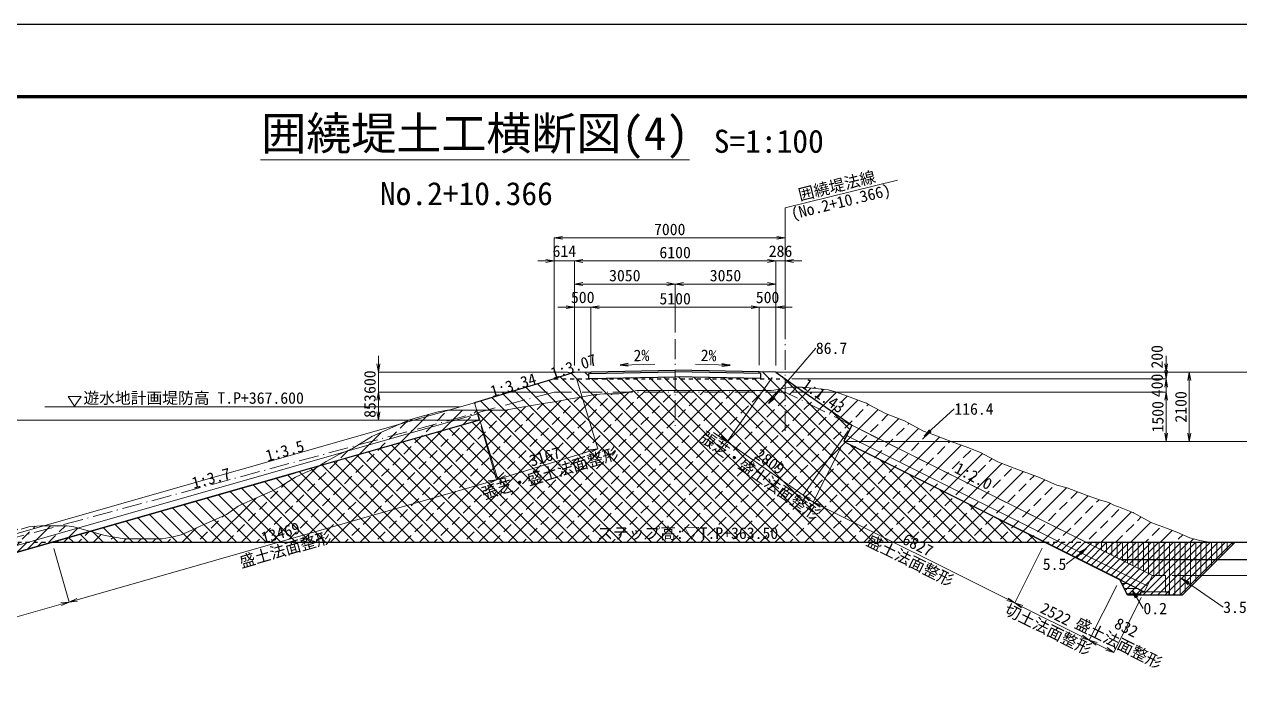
# Model space of a CAD drawing. Header units: millimetres. Extents: x -23295 to 84900, y -241468 to 58400.
# Drawn here: x 29455 to 66280, y -202057 to -182068 of the extents above; entities that cross this region are included whole.
import ezdxf
from ezdxf.enums import TextEntityAlignment as Align

# ---------------------------------------------------------------- set-up
doc = ezdxf.new("R2010")
doc.units = ezdxf.units.MM
doc.header["$LTSCALE"] = 100
doc.header["$PDSIZE"] = 300
doc.linetypes.add('SXF_一点短鎖線', pattern=[9.25, 6, -1.5, 0.25, -1.5])
doc.linetypes.add('SXF_跳び破線', pattern=[12, 6, -6])
doc.layers.get('Defpoints').update_dxf_attribs({"color": 191})
for name, color, linetype, lineweight in [('D-BGD', 7, 'Continuous', 13), ('D-BMK', 2, 'SXF_一点短鎖線', 13), ('D-BYP-STR6', 2, 'SXF_一点短鎖線', 13), ('D-STR-DIM', 7, 'Continuous', 13), ('D-STR-HTXT', 7, 'Continuous', 13), ('D-STR-STR1', 2, 'Continuous', 13), ('D-STR-STR8', 3, 'Continuous', 25), ('D-STR-STR9', 1, 'Continuous', 25), ('D-STR-STRA', 6, 'Continuous', 25), ('D-STR-STRC', 7, 'Continuous', 13), ('D-STR-TXT', 7, 'Continuous', 13), ('D-TTL', 2, 'Continuous', 140), ('D-TTL-LINE', 7, 'Continuous', 13), ('D-TTL-TXT', 7, 'Continuous', 13), ('切土法面整形', 4, 'Continuous', 13), ('埋A', 6, 'Continuous', 13), ('埋C', 6, 'Continuous', 13), ('床堀', 3, 'Continuous', 13), ('張芝', 3, 'Continuous', 13), ('掘削', 4, 'Continuous', 13), ('盛土(4.0≦W)', 5, 'Continuous', 13), ('盛土法面整形', 1, 'Continuous', 13)]:
    doc.layers.add(name, color=color, linetype=linetype, lineweight=lineweight)
doc.styles.add('MS ゴシック', font='MS Gothic.ttf')
doc.styles.add('ＭＳ ゴシック', font='MS Gothic.ttf')
doc.dimstyles.new('DIM-100-F', dxfattribs={"dimscale": 100, "dimtxt": 3.5, "dimasz": 2.5, "dimexe": 0, "dimexo": 2, "dimgap": 0.8, "dimtad": 1, "dimdec": 0, "dimzin": 0, "dimdsep": 46, "dimtxsty": 'MS ゴシック', "dimblk": 'OPEN', "dimcen": 0.1, "dimclrd": 256, "dimclre": 256, "dimclrt": 256, "dimaunit": 1, "dimadec": 4, "dimazin": 0, "dimtfac": 1, "dimtdec": 0, "dimtmove": 2, "dimatfit": 3, "dimldrblk": 'OPEN', "dimfxl": 1, "dimtolj": 1, "dimtzin": 0, "dimlwd": -1, "dimlwe": -1, "dimarcsym": 0})

# ---------------------------------------------------------------- blocks, each defined once
blk = doc.blocks.new('_Open')
at = {"color": 0, "linetype": 'ByBlock', "lineweight": -2}
for p, q in [((-1, 0.17), (0, 0)), ((-1, -0.17), (0, 0)), ((0, 0), (-1, 0))]:
    blk.add_line(p, q, dxfattribs=at)
blk = doc.blocks.new('*D191')
at = {"layer": 'D-STR-DIM', "ltscale": 0.01, "transparency": 16777216}
for p, q in [((64054, -192365), (64054, -192115)), ((52436, -192615), (64054, -192615)), ((52711, -192815), (64054, -192815)), ((64054, -192615), (64054, -192815)), ((64054, -193065), (64054, -193315))]:
    blk.add_line(p, q, dxfattribs=at)
at = {"layer": 'Defpoints', "color": 0, "ltscale": 0.01, "transparency": 16777216}
for p in [(52236, -192615), (52511, -192815), (64054, -192815)]:
    blk.add_point(p, dxfattribs=at)
at = {"layer": 'D-STR-DIM', "ltscale": 0.01, "transparency": 16777216, "xscale": 250, "yscale": 250, "zscale": 250}
for p, rotation in [((64054, -192615), 270), ((64054, -192815), 90)]:
    blk.add_blockref('_Open', p, dxfattribs=dict(at, rotation=rotation))
at = {"layer": 'D-STR-DIM', "ltscale": 0.01, "transparency": 16777216, "insert": (63777, -192147), "char_height": 350, "attachment_point": 5, "rotation": 90, "style": 'MS ゴシック'}
blk.add_mtext('\\A1;200', dxfattribs=at)
blk = doc.blocks.new('*D192')
at = {"layer": 'D-STR-DIM', "ltscale": 0.01, "transparency": 16777216}
for p, q in [((64054, -192565), (64054, -192315)), ((52711, -192815), (64054, -192815)), ((64054, -192815), (64054, -193215)), ((52711, -193215), (64054, -193215)), ((64054, -193465), (64054, -193715))]:
    blk.add_line(p, q, dxfattribs=at)
at = {"layer": 'Defpoints', "color": 0, "ltscale": 0.01, "transparency": 16777216}
for p in [(52511, -192815), (52511, -193215), (64054, -193215)]:
    blk.add_point(p, dxfattribs=at)
at = {"layer": 'D-STR-DIM', "ltscale": 0.01, "transparency": 16777216, "xscale": 250, "yscale": 250, "zscale": 250}
for p, rotation in [((64054, -192815), 270), ((64054, -193215), 90)]:
    blk.add_blockref('_Open', p, dxfattribs=dict(at, rotation=rotation))
at = {"layer": 'D-STR-DIM', "ltscale": 0.01, "transparency": 16777216, "insert": (63778, -193015), "char_height": 350, "attachment_point": 5, "rotation": 90, "style": 'MS ゴシック'}
blk.add_mtext('\\A1;400', dxfattribs=at)
blk = doc.blocks.new('*D193')
at = {"layer": 'D-STR-DIM', "ltscale": 0.01, "transparency": 16777216}
for p, q in [((52436, -192615), (64754, -192615)), ((64754, -194465), (64754, -192865)), ((56570, -194715), (64754, -194715))]:
    blk.add_line(p, q, dxfattribs=at)
at = {"layer": 'Defpoints', "color": 0, "ltscale": 0.01, "transparency": 16777216}
for p in [(52236, -192615), (64754, -192615), (56370, -194715)]:
    blk.add_point(p, dxfattribs=at)
at = {"layer": 'D-STR-DIM', "ltscale": 0.01, "transparency": 16777216, "xscale": 250, "yscale": 250, "zscale": 250}
for p, rotation in [((64754, -192615), 90), ((64754, -194715), 270)]:
    blk.add_blockref('_Open', p, dxfattribs=dict(at, rotation=rotation))
at = {"layer": 'D-STR-DIM', "ltscale": 0.01, "transparency": 16777216, "insert": (64499, -193665), "char_height": 350, "attachment_point": 5, "rotation": 90, "style": 'MS ゴシック'}
blk.add_mtext('\\A1;2100', dxfattribs=at)
blk = doc.blocks.new('*D194')
at = {"layer": 'D-STR-DIM', "ltscale": 0.01, "transparency": 16777216}
for p, q in [((56570, -193215), (64054, -193215)), ((64054, -193465), (64054, -194465)), ((55711, -194715), (64054, -194715))]:
    blk.add_line(p, q, dxfattribs=at)
at = {"layer": 'Defpoints', "color": 0, "ltscale": 0.01, "transparency": 16777216}
for p in [(56370, -193215), (55511, -194715), (64054, -194715)]:
    blk.add_point(p, dxfattribs=at)
at = {"layer": 'D-STR-DIM', "ltscale": 0.01, "transparency": 16777216, "xscale": 250, "yscale": 250, "zscale": 250}
for p, rotation in [((64054, -193215), 90), ((64054, -194715), 270)]:
    blk.add_blockref('_Open', p, dxfattribs=dict(at, rotation=rotation))
at = {"layer": 'D-STR-DIM', "ltscale": 0.01, "transparency": 16777216, "insert": (63799, -193965), "char_height": 350, "attachment_point": 5, "rotation": 90, "style": 'MS ゴシック'}
blk.add_mtext('\\A1;1500', dxfattribs=at)
blk = doc.blocks.new('*D195')
at = {"layer": 'D-STR-DIM', "transparency": 16777216}
for p, q in [((45311, -193215), (40183, -193215)), ((40183, -193818), (40183, -193465)), ((41045, -194068), (40183, -194068))]:
    blk.add_line(p, q, dxfattribs=at)
at = {"layer": 'Defpoints', "color": 0, "transparency": 16777216}
for p in [(40183, -193215), (45511, -193215), (41245, -194068)]:
    blk.add_point(p, dxfattribs=at)
at = {"layer": 'D-STR-DIM', "transparency": 16777216, "xscale": 250, "yscale": 250, "zscale": 250}
for p, rotation in [((40183, -193215), 90), ((40183, -194068), 270)]:
    blk.add_blockref('_Open', p, dxfattribs=dict(at, rotation=rotation))
at = {"layer": 'D-STR-DIM', "transparency": 16777216, "insert": (39928, -193641), "char_height": 350, "attachment_point": 5, "rotation": 90, "style": 'MS ゴシック'}
blk.add_mtext('\\A1;853', dxfattribs=at)
blk = doc.blocks.new('*D196')
at = {"layer": 'D-STR-DIM', "transparency": 16777216}
for p, q in [((66342, -197768), (72265, -197768)), ((72265, -198018), (72265, -198526)), ((64234, -198776), (72265, -198776))]:
    blk.add_line(p, q, dxfattribs=at)
at = {"layer": 'Defpoints', "color": 0, "transparency": 16777216}
for p in [(66142, -197768), (64034, -198776), (72265, -198776)]:
    blk.add_point(p, dxfattribs=at)
at = {"layer": 'D-STR-DIM', "transparency": 16777216, "xscale": 250, "yscale": 250, "zscale": 250}
for p, rotation in [((72265, -197768), 90), ((72265, -198776), 270)]:
    blk.add_blockref('_Open', p, dxfattribs=dict(at, rotation=rotation))
at = {"layer": 'D-STR-DIM', "transparency": 16777216, "insert": (72010, -198272), "char_height": 350, "attachment_point": 5, "rotation": 90, "style": 'MS ゴシック'}
blk.add_mtext('\\A1;1008', dxfattribs=at)
blk = doc.blocks.new('*D198')
at = {"layer": 'D-STR-DIM', "transparency": 16777216}
for p, q in [((40183, -192365), (40183, -192115)), ((45924, -192615), (40183, -192615)), ((40183, -193215), (40183, -192615)), ((45311, -193215), (40183, -193215)), ((40183, -193465), (40183, -193715))]:
    blk.add_line(p, q, dxfattribs=at)
at = {"layer": 'Defpoints', "color": 0, "transparency": 16777216}
for p in [(40183, -192615), (46124, -192615), (45511, -193215)]:
    blk.add_point(p, dxfattribs=at)
at = {"layer": 'D-STR-DIM', "transparency": 16777216, "xscale": 250, "yscale": 250, "zscale": 250}
for p, rotation in [((40183, -192615), 270), ((40183, -193215), 90)]:
    blk.add_blockref('_Open', p, dxfattribs=dict(at, rotation=rotation))
at = {"layer": 'D-STR-DIM', "transparency": 16777216, "insert": (39928, -192915), "char_height": 350, "attachment_point": 5, "rotation": 90, "style": 'MS ゴシック'}
blk.add_mtext('\\A1;600', dxfattribs=at)
blk = doc.blocks.new('*D253')
at = {"layer": 'D-STR-DIM', "ltscale": 0.2, "transparency": 16777216}
for p, q in [((45511, -192615), (45511, -188542)), ((45761, -188542), (52261, -188542)), ((52511, -191413), (52511, -188542))]:
    blk.add_line(p, q, dxfattribs=at)
at = {"layer": 'Defpoints', "color": 0, "ltscale": 0.2, "transparency": 16777216}
for p in [(52511, -188542), (52511, -191613), (45511, -192815)]:
    blk.add_point(p, dxfattribs=at)
at = {"layer": 'D-STR-DIM', "ltscale": 0.2, "transparency": 16777216, "xscale": 250, "yscale": 250, "zscale": 250, "rotation": 180}
blk.add_blockref('_Open', (45511, -188542), dxfattribs=at)
at = {"layer": 'D-STR-DIM', "ltscale": 0.2, "transparency": 16777216, "xscale": 250, "yscale": 250, "zscale": 250}
blk.add_blockref('_Open', (52511, -188542), dxfattribs=at)
at = {"layer": 'D-STR-DIM', "ltscale": 0.2, "transparency": 16777216, "insert": (49011, -188287), "char_height": 350, "attachment_point": 5, "style": 'MS ゴシック'}
blk.add_mtext('\\A1;7000', dxfattribs=at)
blk = doc.blocks.new('*D199')
at = {"layer": 'D-STR-DIM', "ltscale": 0.2, "transparency": 16777216}
for p, q in [((45875, -190642), (45625, -190642)), ((46125, -192415), (46125, -190642)), ((46125, -190642), (46625, -190642)), ((46625, -192405), (46625, -190642)), ((46875, -190642), (47125, -190642))]:
    blk.add_line(p, q, dxfattribs=at)
at = {"layer": 'Defpoints', "color": 0, "ltscale": 0.2, "transparency": 16777216}
for p in [(46625, -190642), (46125, -192615), (46625, -192605)]:
    blk.add_point(p, dxfattribs=at)
at = {"layer": 'D-STR-DIM', "ltscale": 0.2, "transparency": 16777216, "xscale": 250, "yscale": 250, "zscale": 250}
blk.add_blockref('_Open', (46125, -190642), dxfattribs=at)
at = {"layer": 'D-STR-DIM', "ltscale": 0.2, "transparency": 16777216, "xscale": 250, "yscale": 250, "zscale": 250, "rotation": 180}
blk.add_blockref('_Open', (46625, -190642), dxfattribs=at)
at = {"layer": 'D-STR-DIM', "ltscale": 0.2, "transparency": 16777216, "insert": (46375, -190347), "char_height": 350, "attachment_point": 5, "style": 'MS ゴシック'}
blk.add_mtext('\\A1;500', dxfattribs=at)
blk = doc.blocks.new('*D200')
at = {"layer": 'D-STR-DIM', "ltscale": 0.2, "transparency": 16777216}
for p, q in [((46625, -192405), (46625, -190642)), ((46875, -190642), (51475, -190642)), ((51725, -192405), (51725, -190642))]:
    blk.add_line(p, q, dxfattribs=at)
at = {"layer": 'Defpoints', "color": 0, "ltscale": 0.2, "transparency": 16777216}
for p in [(51725, -190642), (46625, -192605), (51725, -192605)]:
    blk.add_point(p, dxfattribs=at)
at = {"layer": 'D-STR-DIM', "ltscale": 0.2, "transparency": 16777216, "xscale": 250, "yscale": 250, "zscale": 250, "rotation": 180}
blk.add_blockref('_Open', (46625, -190642), dxfattribs=at)
at = {"layer": 'D-STR-DIM', "ltscale": 0.2, "transparency": 16777216, "xscale": 250, "yscale": 250, "zscale": 250}
blk.add_blockref('_Open', (51725, -190642), dxfattribs=at)
at = {"layer": 'D-STR-DIM', "ltscale": 0.2, "transparency": 16777216, "insert": (49175, -190387), "char_height": 350, "attachment_point": 5, "style": 'MS ゴシック'}
blk.add_mtext('\\A1;5100', dxfattribs=at)
blk = doc.blocks.new('*D201')
at = {"layer": 'D-STR-DIM', "ltscale": 0.2, "transparency": 16777216}
for p, q in [((51475, -190642), (51225, -190642)), ((51725, -192405), (51725, -190642)), ((51725, -190642), (52225, -190642)), ((52225, -192415), (52225, -190642)), ((52475, -190642), (52725, -190642))]:
    blk.add_line(p, q, dxfattribs=at)
at = {"layer": 'Defpoints', "color": 0, "ltscale": 0.2, "transparency": 16777216}
for p in [(52225, -190642), (51725, -192605), (52225, -192615)]:
    blk.add_point(p, dxfattribs=at)
at = {"layer": 'D-STR-DIM', "ltscale": 0.2, "transparency": 16777216, "xscale": 250, "yscale": 250, "zscale": 250}
blk.add_blockref('_Open', (51725, -190642), dxfattribs=at)
at = {"layer": 'D-STR-DIM', "ltscale": 0.2, "transparency": 16777216, "xscale": 250, "yscale": 250, "zscale": 250, "rotation": 180}
blk.add_blockref('_Open', (52225, -190642), dxfattribs=at)
at = {"layer": 'D-STR-DIM', "ltscale": 0.2, "transparency": 16777216, "insert": (51975, -190347), "char_height": 350, "attachment_point": 5, "style": 'MS ゴシック'}
blk.add_mtext('\\A1;500', dxfattribs=at)
blk = doc.blocks.new('*D202')
at = {"layer": 'D-STR-DIM', "ltscale": 0.2, "transparency": 16777216}
for p, q in [((46125, -192415), (46125, -189942)), ((46375, -189942), (48925, -189942)), ((49175, -191415), (49175, -189942))]:
    blk.add_line(p, q, dxfattribs=at)
at = {"layer": 'Defpoints', "color": 0, "ltscale": 0.2, "transparency": 16777216}
for p in [(49175, -189942), (49175, -191615), (46125, -192615)]:
    blk.add_point(p, dxfattribs=at)
at = {"layer": 'D-STR-DIM', "ltscale": 0.2, "transparency": 16777216, "xscale": 250, "yscale": 250, "zscale": 250, "rotation": 180}
blk.add_blockref('_Open', (46125, -189942), dxfattribs=at)
at = {"layer": 'D-STR-DIM', "ltscale": 0.2, "transparency": 16777216, "xscale": 250, "yscale": 250, "zscale": 250}
blk.add_blockref('_Open', (49175, -189942), dxfattribs=at)
at = {"layer": 'D-STR-DIM', "ltscale": 0.2, "transparency": 16777216, "insert": (47650, -189687), "char_height": 350, "attachment_point": 5, "style": 'MS ゴシック'}
blk.add_mtext('\\A1;3050', dxfattribs=at)
blk = doc.blocks.new('*D203')
at = {"layer": 'D-STR-DIM', "ltscale": 0.2, "transparency": 16777216}
for p, q in [((49175, -191415), (49175, -189942)), ((49425, -189942), (51975, -189942)), ((52225, -192415), (52225, -189942))]:
    blk.add_line(p, q, dxfattribs=at)
at = {"layer": 'Defpoints', "color": 0, "ltscale": 0.2, "transparency": 16777216}
for p in [(52225, -189942), (49175, -191615), (52225, -192615)]:
    blk.add_point(p, dxfattribs=at)
at = {"layer": 'D-STR-DIM', "ltscale": 0.2, "transparency": 16777216, "xscale": 250, "yscale": 250, "zscale": 250, "rotation": 180}
blk.add_blockref('_Open', (49175, -189942), dxfattribs=at)
at = {"layer": 'D-STR-DIM', "ltscale": 0.2, "transparency": 16777216, "xscale": 250, "yscale": 250, "zscale": 250}
blk.add_blockref('_Open', (52225, -189942), dxfattribs=at)
at = {"layer": 'D-STR-DIM', "ltscale": 0.2, "transparency": 16777216, "insert": (50700, -189687), "char_height": 350, "attachment_point": 5, "style": 'MS ゴシック'}
blk.add_mtext('\\A1;3050', dxfattribs=at)
blk = doc.blocks.new('*D204')
at = {"layer": 'D-STR-DIM', "ltscale": 1500, "transparency": 16777216}
for p, q in [((45261, -189242), (45011, -189242)), ((45511, -192615), (45511, -189242)), ((45511, -189242), (46125, -189242)), ((46125, -192415), (46125, -189242)), ((46375, -189242), (46625, -189242))]:
    blk.add_line(p, q, dxfattribs=at)
at = {"layer": 'Defpoints', "color": 0, "ltscale": 1500, "transparency": 16777216}
for p in [(46125, -189242), (45511, -192815), (46125, -192615)]:
    blk.add_point(p, dxfattribs=at)
at = {"layer": 'D-STR-DIM', "ltscale": 1500, "transparency": 16777216, "xscale": 250, "yscale": 250, "zscale": 250}
blk.add_blockref('_Open', (45511, -189242), dxfattribs=at)
at = {"layer": 'D-STR-DIM', "ltscale": 1500, "transparency": 16777216, "xscale": 250, "yscale": 250, "zscale": 250, "rotation": 180}
blk.add_blockref('_Open', (46125, -189242), dxfattribs=at)
at = {"layer": 'D-STR-DIM', "ltscale": 1500, "transparency": 16777216, "insert": (45818, -188947), "char_height": 350, "attachment_point": 5, "style": 'MS ゴシック'}
blk.add_mtext('\\A1;614', dxfattribs=at)
blk = doc.blocks.new('*D205')
at = {"layer": 'D-STR-DIM', "ltscale": 1500, "transparency": 16777216}
for p, q in [((51975, -189242), (51725, -189242)), ((52225, -192415), (52225, -189242)), ((52225, -189242), (52511, -189242)), ((52511, -191413), (52511, -189242)), ((52761, -189242), (53011, -189242))]:
    blk.add_line(p, q, dxfattribs=at)
at = {"layer": 'Defpoints', "color": 0, "ltscale": 1500, "transparency": 16777216}
for p in [(52511, -189242), (52511, -191613), (52225, -192615)]:
    blk.add_point(p, dxfattribs=at)
at = {"layer": 'D-STR-DIM', "ltscale": 1500, "transparency": 16777216, "xscale": 250, "yscale": 250, "zscale": 250}
blk.add_blockref('_Open', (52225, -189242), dxfattribs=at)
at = {"layer": 'D-STR-DIM', "ltscale": 1500, "transparency": 16777216, "xscale": 250, "yscale": 250, "zscale": 250, "rotation": 180}
blk.add_blockref('_Open', (52511, -189242), dxfattribs=at)
at = {"layer": 'D-STR-DIM', "ltscale": 1500, "transparency": 16777216, "insert": (52368, -188947), "char_height": 350, "attachment_point": 5, "style": 'MS ゴシック'}
blk.add_mtext('\\A1;286', dxfattribs=at)
blk = doc.blocks.new('*D206')
at = {"layer": 'D-STR-DIM', "ltscale": 1500, "transparency": 16777216}
for p, q in [((46125, -192415), (46125, -189242)), ((46375, -189242), (51975, -189242)), ((52225, -192415), (52225, -189242))]:
    blk.add_line(p, q, dxfattribs=at)
at = {"layer": 'Defpoints', "color": 0, "ltscale": 1500, "transparency": 16777216}
for p in [(52225, -189242), (46125, -192615), (52225, -192615)]:
    blk.add_point(p, dxfattribs=at)
at = {"layer": 'D-STR-DIM', "ltscale": 1500, "transparency": 16777216, "xscale": 250, "yscale": 250, "zscale": 250, "rotation": 180}
blk.add_blockref('_Open', (46125, -189242), dxfattribs=at)
at = {"layer": 'D-STR-DIM', "ltscale": 1500, "transparency": 16777216, "xscale": 250, "yscale": 250, "zscale": 250}
blk.add_blockref('_Open', (52225, -189242), dxfattribs=at)
at = {"layer": 'D-STR-DIM', "ltscale": 1500, "transparency": 16777216, "insert": (49175, -188987), "char_height": 350, "attachment_point": 5, "style": 'MS ゴシック'}
blk.add_mtext('\\A1;6100', dxfattribs=at)
blk = doc.blocks.new('*D208')
at = {"layer": 'Defpoints', "color": 0, "transparency": 16777216}
for p in [(30296, -197768), (30814, -199581), (20086, -200685)]:
    blk.add_point(p, dxfattribs=at)
at = {"layer": '切土法面整形', "transparency": 16777216}
for p, q in [((30351, -197960), (30814, -199581)), ((20844, -202429), (30574, -199649)), ((20141, -200877), (20604, -202498))]:
    blk.add_line(p, q, dxfattribs=at)
at = {"layer": '切土法面整形', "transparency": 16777216, "xscale": 250, "yscale": 250, "zscale": 250}
for p, rotation in [((30814, -199581), 15.94539589968122), ((20604, -202498), 195.9453958996812)]:
    blk.add_blockref('_Open', p, dxfattribs=dict(at, rotation=rotation))
at = {"layer": '切土法面整形', "transparency": 16777216, "char_height": 350, "attachment_point": 5, "rotation": 15.9454, "style": 'MS ゴシック'}
for s, insert in [('\\A1;10619', (25639, -200794)), ('\\A1;切土法面整形', (25788, -201314))]:
    blk.add_mtext(s, dxfattribs=dict(at, insert=insert))
blk = doc.blocks.new('*D209')
at = {"layer": 'Defpoints', "color": 0, "transparency": 16777216}
for p in [(43247, -194068), (43765, -195881), (30296, -197768)]:
    blk.add_point(p, dxfattribs=at)
at = {"layer": '盛土法面整形', "transparency": 16777216}
for p, q in [((43302, -194260), (43765, -195881)), ((31055, -199512), (43524, -195949)), ((30351, -197960), (30814, -199581))]:
    blk.add_line(p, q, dxfattribs=at)
at = {"layer": '盛土法面整形', "transparency": 16777216, "xscale": 250, "yscale": 250, "zscale": 250}
for p, rotation in [((43765, -195881), 15.94539589968122), ((30814, -199581), 195.9453958996812)]:
    blk.add_blockref('_Open', p, dxfattribs=dict(at, rotation=rotation))
at = {"layer": '盛土法面整形', "transparency": 16777216, "char_height": 350, "attachment_point": 5, "rotation": 15.9454, "style": 'MS ゴシック'}
for s, insert in [('\\A1;{\\C1;13469', (37219, -197485)), ('\\A1;盛土法面整形}', (37368, -198007))]:
    blk.add_mtext(s, dxfattribs=dict(at, insert=insert))
blk = doc.blocks.new('*D210')
at = {"layer": 'Defpoints', "color": 0, "transparency": 16777216}
for p in [(46124, -192615), (43096, -193539), (43805, -195863)]:
    blk.add_point(p, dxfattribs=at)
at = {"layer": '張芝', "transparency": 16777216}
for p, q in [((46183, -192806), (46834, -194939)), ((43154, -193730), (43805, -195863)), ((46595, -195012), (44044, -195790))]:
    blk.add_line(p, q, dxfattribs=at)
at = {"layer": '張芝', "transparency": 16777216, "xscale": 250, "yscale": 250, "zscale": 250}
for p, rotation in [((46834, -194939), 16.96752808217555), ((43805, -195863), 196.9675280821755)]:
    blk.add_blockref('_Open', p, dxfattribs=dict(at, rotation=rotation))
at = {"layer": '張芝', "transparency": 16777216, "char_height": 350, "attachment_point": 5, "rotation": 16.9675, "style": 'MS ゴシック'}
for s, insert in [('\\A1;張芝・盛土法面整形}', (45386, -195698)), ('\\A1;{\\C3;3167', (45227, -195176))]:
    blk.add_mtext(s, dxfattribs=dict(at, insert=insert))
blk = doc.blocks.new('*D211')
at = {"layer": 'Defpoints', "color": 0, "transparency": 16777216}
for p in [(62644, -198896), (63388, -199268), (61722, -200738)]:
    blk.add_point(p, dxfattribs=at)
at = {"layer": '盛土法面整形', "transparency": 16777216}
for p, q in [((62554, -199075), (61722, -200738)), ((63298, -199447), (62467, -201110)), ((62243, -200998), (61946, -200850))]:
    blk.add_line(p, q, dxfattribs=at)
at = {"layer": '盛土法面整形', "transparency": 16777216, "xscale": 250, "yscale": 250, "zscale": 250}
for p, rotation in [((61722, -200738), 153.4345157385486), ((62467, -201110), 333.4345157385486)]:
    blk.add_blockref('_Open', p, dxfattribs=dict(at, rotation=rotation))
at = {"layer": '盛土法面整形', "transparency": 16777216, "char_height": 350, "attachment_point": 5, "rotation": 333.4345, "style": 'MS ゴシック'}
for s, insert in [('\\A1;盛土法面整形}', (62601, -200841)), ('\\A1;{\\C1;832', (62844, -200355))]:
    blk.add_mtext(s, dxfattribs=dict(at, insert=insert))
blk = doc.blocks.new('*D212')
at = {"layer": 'Defpoints', "color": 0, "transparency": 16777216}
for p in [(54281, -194715), (53360, -196557), (60388, -197768)]:
    blk.add_point(p, dxfattribs=at)
at = {"layer": '盛土法面整形', "transparency": 16777216}
for p, q in [((54192, -194894), (53360, -196557)), ((59243, -199498), (53584, -196669)), ((60298, -197947), (59466, -199610))]:
    blk.add_line(p, q, dxfattribs=at)
at = {"layer": '盛土法面整形', "transparency": 16777216, "xscale": 250, "yscale": 250, "zscale": 250}
for p, rotation in [((53360, -196557), 153.4349488229088), ((59466, -199610), 333.4349488229088)]:
    blk.add_blockref('_Open', p, dxfattribs=dict(at, rotation=rotation))
at = {"layer": '盛土法面整形', "transparency": 16777216, "char_height": 350, "attachment_point": 5, "rotation": 333.4349, "style": 'MS ゴシック'}
for s, insert in [('\\A1;盛土法面整形', (56285, -198341)), ('\\A1;6827', (56527, -197855))]:
    blk.add_mtext(s, dxfattribs=dict(at, insert=insert))
blk = doc.blocks.new('*D213')
at = {"layer": 'Defpoints', "color": 0, "transparency": 16777216}
for p in [(52225, -192615), (54527, -194223), (53051, -196337)]:
    blk.add_point(p, dxfattribs=at)
at = {"layer": '張芝', "transparency": 16777216}
for p, q in [((52110, -192779), (50748, -194729)), ((54413, -194387), (53051, -196337)), ((50543, -194586), (50338, -194443)), ((50748, -194729), (53051, -196337)), ((53256, -196480), (53461, -196623))]:
    blk.add_line(p, q, dxfattribs=at)
at = {"layer": '張芝', "transparency": 16777216, "xscale": 250, "yscale": 250, "zscale": 250}
for p, rotation in [((50748, -194729), 325.0696338338254), ((53051, -196337), 145.0696338338254)]:
    blk.add_blockref('_Open', p, dxfattribs=dict(at, rotation=rotation))
at = {"layer": '張芝', "transparency": 16777216, "char_height": 350, "attachment_point": 5, "rotation": 325.0696, "style": 'MS ゴシック'}
for s, insert in [('\\A1;張芝・盛土法面整形}', (51733, -195771)), ('\\A1;{\\C3;2809', (52045, -195324))]:
    blk.add_mtext(s, dxfattribs=dict(at, insert=insert))
blk = doc.blocks.new('*D214')
at = {"layer": 'Defpoints', "color": 0, "transparency": 16777216}
for p in [(60388, -197768), (62644, -198896), (61723, -200738)]:
    blk.add_point(p, dxfattribs=at)
at = {"layer": '切土法面整形', "transparency": 16777216}
for p, q in [((60298, -197947), (59466, -199610)), ((62554, -199075), (61723, -200738)), ((59690, -199722), (61499, -200626))]:
    blk.add_line(p, q, dxfattribs=at)
at = {"layer": '切土法面整形', "transparency": 16777216, "xscale": 250, "yscale": 250, "zscale": 250}
for p, rotation in [((59466, -199610), 153.4349488229088), ((61723, -200738), 333.4349488229088)]:
    blk.add_blockref('_Open', p, dxfattribs=dict(at, rotation=rotation))
at = {"layer": '切土法面整形', "transparency": 16777216, "char_height": 350, "attachment_point": 5, "rotation": 333.4349, "style": 'MS ゴシック'}
for s, insert in [('\\A1;切土法面整形}', (60467, -200430)), ('\\A1;{\\C4;2522', (60709, -199946))]:
    blk.add_mtext(s, dxfattribs=dict(at, insert=insert))

msp = doc.modelspace()

# ---------------------------------------------------------------- hatches: boundary and pattern name
at = {"layer": '埋A'}
h = msp.add_hatch(dxfattribs=at)
h.set_pattern_fill('ANSI31', color=256, scale=50, angle=45)
h.set_pattern_definition([(90, (-164286.73, 128198.62), (-158.75, 0), [])])
h.paths.add_polyline_path([(66141.8, -197767.8), (61617.4, -197767.8), (63633.6, -198775.9), (64033.6, -198775.9), (64033.6, -199275.9), (64133.6, -199275.9), (64133.6, -199375.9), (64533.6, -199375.9)])
at = {"layer": '埋C'}
h = msp.add_hatch(dxfattribs=at)
h.set_pattern_fill('ANSI31', color=256, scale=50, angle=135)
h.set_pattern_definition([(180, (-2323.66, -224575.71), (-1e-14, -158.75), [])])
h.paths.add_polyline_path([(62643.6, -198895.8), (62883.6, -199375.9), (63283.6, -199375.9), (63283.6, -199275.9), (63383.6, -199275.9), (63387.7, -199267.9)])
at = {"layer": '床堀'}
h = msp.add_hatch(dxfattribs=at)
h.set_pattern_fill('ANSI31', color=256, scale=50)
h.set_pattern_definition([(45, (-164286.73, 134198.62), (-112.2532, 112.2532), [])])
h.paths.add_polyline_path([(30296.2, -197767.8), (28294.2, -197767.8), (22694.6, -199367.7), (16694.6, -199367.7), (18294.6, -200967.7), (19944.6, -200967.7), (20085.9, -200685)])
h = msp.add_hatch(dxfattribs=at)
h.set_pattern_fill('ANSI31', color=256, scale=50)
h.set_pattern_definition([(45, (-164286.73, 128198.62), (-112.2532, 112.2532), [])])
h.paths.add_polyline_path([(66141.8, -197767.8), (60387.5, -197767.8), (62643.6, -198895.8), (62883.6, -199375.9), (64533.6, -199375.9)])
at = {"layer": '掘削'}
h = msp.add_hatch(dxfattribs=at)
h.set_pattern_fill('ANSI33', color=256, scale=100)
h.set_pattern_definition([(45, (100000, 0), (-449.0128, 449.0128), []), (45, (100449, 0), (-449.0128, 449.0128), [317.5, -158.75])])
h.paths.add_polyline_path([(14794.6, -197467.7), (16694.6, -199367.7), (22694.6, -199367.7), (28294.2, -197767.8), (60387.5, -197767.8), (66141.8, -197767.8), (66141.9, -197767.7), (66072.7, -197767.7), (65926.8, -197767.7), (65613.8, -197767.7), (65350.1, -197767.7), (65069.4, -197719), (64773.3, -197638.2), (64373.2, -197459.5), (64196.6, -197393.7), (64066.1, -197345), (63619.9, -197178.7), (63062.7, -196874.4), (63050.3, -196867.7), (63043.2, -196863.8), (62684.1, -196729.9), (62466.5, -196648.8), (62317.9, -196567.7), (62059.4, -196497.1), (61889.8, -196433.8), (61660.4, -196348.3), (61313, -196218.9), (61056.1, -196123.1), (60736.3, -196035.8), (60304, -195842.8), (60159.6, -195789), (60052.8, -195749.1), (59582.9, -195574), (59049.5, -195375.2), (59006.2, -195354.7), (58947.6, -195327), (58429.5, -195044.1), (58046.2, -194901.2), (57852.7, -194829.1), (57591.2, -194731.6), (57276, -194614.1), (57042.9, -194527.2), (56699.3, -194399.2), (56234.8, -194145.5), (56122.6, -194084.2), (56039.6, -194053.3), (55545.9, -193869.3), (55036.2, -193590.9), (54969.2, -193554.3), (54878.5, -193520.5), (54392.4, -193339.3), (54032.9, -193205.3), (53815.7, -193146), (53522.1, -193116.7), (53239, -193088.5), (53029.6, -193067.7), (52662.3, -193067.7), (52511.1, -193093.9), (52165.7, -193153.8), (52085.6, -193167.7), (52026.3, -193167.7), (51508.9, -193167.7), (51023, -193167.7), (50932.1, -193167.7), (50809.3, -193167.7), (50355.4, -193167.7), (50019.7, -193167.7), (49866.7, -193167.7), (49778.7, -193167.7), (49500.5, -193167.7), (49202, -193167.7), (49134.2, -193167.7), (49016.4, -193167.7), (48625.3, -193167.7), (48096.5, -193167.7), (48048.6, -193167.7), (48013.1, -193173.8), (47471.8, -193267.7), (47009.8, -193267.7), (46895.1, -193279.1), (46740.1, -193294.5), (46318.4, -193367.7), (46006.4, -193421.8), (45741.7, -193467.7), (45383.8, -193529.7), (45165, -193567.7), (45003.1, -193595.7), (44588.2, -193667.7), (44027.4, -193764.9), (44011.5, -193767.7), (43999.8, -193767.7), (43434.8, -193767.7), (42996.5, -193767.7), (42858.1, -193767.7), (42671, -193767.7), (42281.4, -193767.7), (41993.2, -193817.6), (41704.7, -193896.4), (41443.8, -193967.7), (41127.9, -194053.9), (41077.6, -194076.4), (40989.9, -194115.5), (40711.3, -194239.9), (40551.2, -194311.4), (39986.6, -194563.5), (39974.5, -194570.1), (39958.2, -194579), (39397.8, -194926.3), (38983.3, -195111.4), (38821.1, -195200), (38601.8, -195319.7), (38244.4, -195541.3), (37979.9, -195659.4), (37667.6, -195798.8), (37245.4, -196060.5), (37090.9, -196144.9), (36976.6, -196207.3), (36514.2, -196413.8), (35973.3, -196655.2), (35950.6, -196665.4), (35937.5, -196674.8), (35584.4, -196928.9), (35360.8, -197028.7), (35218.1, -197092.4), (34970, -197203.2), (34784.1, -197286.2), (34532.7, -197398.4), (34207.3, -197543.7), (33966.7, -197609.4), (33630.6, -197667.7), (33176.3, -197667.7), (33053.9, -197667.7), (32963.4, -197667.7), (32477.2, -197667.7), (31960.1, -197578), (31900.5, -197561.7), (31819.9, -197539.7), (31323.8, -197404.2), (30956.8, -197304), (30747, -197267.7), (30463.5, -197267.7), (30170.3, -197267.7), (29953.5, -197267.7), (29593.6, -197303.5), (29358.7, -197367.7), (29016.9, -197367.7), (28950.1, -197367.7), (28440.2, -197367.7), (27946.8, -197453.2), (27863.5, -197467.7), (27750.7, -197467.7), (27286.7, -197467.7), (26943.5, -197467.7), (26710, -197467.7), (26394.3, -197412.9), (26133.3, -197386.9), (25940.2, -197401.1), (25556.6, -197429.4), (25038, -197467.7), (24979.9, -197467.7), (24936.9, -197467.7), (24403.1, -197467.7), (23933.6, -197467.7), (23826.4, -197467.7), (23681.6, -197442.5), (23249.7, -197367.7), (22930.3, -197367.7), (22766.9, -197383.9), (22673, -197393.3), (22400.7, -197420.4), (22096.3, -197450.8), (22034.5, -197467.7), (21927, -197467.7), (21519.6, -197467.7), (20968.8, -197467.7), (20942.8, -197467.7), (20923.6, -197467.7), (20366.1, -197523.2), (19920.3, -197490.4), (19789.4, -197467.7), (19612.4, -197467.7), (19212.7, -197467.7), (18917, -197467.7), (18636, -197467.7), (18256, -197467.7), (18059.3, -197453.2), (17913.7, -197467.7), (17482.5, -197510.6), (16910.4, -197468.5), (16905.8, -197467.7), (16541.3, -197467.7), (16329.1, -197467.7), (15907.1, -197467.7), (15752.4, -197467.7), (15543.3, -197467.7), (15175.7, -197467.7), (14903.8, -197467.7)])
at = {"layer": '盛土(4.0≦W)'}
h = msp.add_hatch(dxfattribs=at)
h.set_pattern_fill('ANSI31', color=256, scale=100, angle=90)
h.set_pattern_definition([(135, (100000, -48155.8), (-224.5064, -224.5064), [])])
h.paths.add_polyline_path([(60387.5, -197767.8), (54281.3, -194714.7), (54527.3, -194222.7), (52224.7, -192614.6), (51724.8, -192604.7), (51724.7, -192654.7), (51774.7, -192655.7), (51774.7, -192805.7), (49175.6, -192753.7), (46561.1, -192807.5), (46561.1, -192657.5), (46624.8, -192656.2), (46624.8, -192604.7), (46124.8, -192614.7), (45511.2, -192814.7), (43095.5, -193538.8), (43246.6, -194067.7), (30296.2, -197767.8)])

# ---------------------------------------------------------------- linework, layer by layer
at = {"layer": 'D-BGD', "linetype": 'Continuous', "lineweight": 13}
msp.add_lwpolyline([(66503.5, -197767.7), (66072.7, -197767.7), (65926.8, -197767.7), (65613.8, -197767.7), (65350.1, -197767.7), (65069.4, -197719), (64773.3, -197638.2), (64373.2, -197459.5), (64196.6, -197393.7), (64066.1, -197345), (63619.9, -197178.7), (63062.7, -196874.4), (63050.3, -196867.7), (63043.2, -196863.8), (62684.1, -196729.9), (62466.5, -196648.8), (62317.9, -196567.7), (62059.4, -196497.1), (61889.8, -196433.8), (61660.4, -196348.3), (61313, -196218.9), (61056.1, -196123.1), (60736.3, -196035.8), (60304, -195842.8), (60159.6, -195789), (60052.8, -195749.1), (59582.9, -195574), (59049.5, -195375.2), (59006.2, -195354.7), (58947.6, -195327), (58429.5, -195044.1), (58046.2, -194901.2), (57852.7, -194829.1), (57591.2, -194731.6), (57276, -194614.1), (57042.9, -194527.2), (56699.3, -194399.2), (56234.8, -194145.5), (56122.6, -194084.2), (56039.6, -194053.3), (55545.9, -193869.3), (55036.2, -193590.9), (54969.2, -193554.3), (54878.5, -193520.5), (54392.4, -193339.3), (54032.9, -193205.3), (53815.7, -193146), (53522.1, -193116.7), (53239, -193088.5), (53029.6, -193067.7), (52662.3, -193067.7), (52511.1, -193093.9), (52165.7, -193153.8), (52085.6, -193167.7), (52026.3, -193167.7), (51508.9, -193167.7), (51023, -193167.7), (50932.1, -193167.7), (50809.3, -193167.7), (50355.4, -193167.7), (50019.7, -193167.7), (49866.7, -193167.7), (49778.7, -193167.7), (49500.5, -193167.7), (49202, -193167.7), (49134.2, -193167.7), (49016.4, -193167.7), (48625.3, -193167.7), (48096.5, -193167.7), (48048.6, -193167.7), (48013.1, -193173.8), (47471.8, -193267.7), (47009.8, -193267.7), (46895.1, -193279.1), (46740.1, -193294.5), (46318.4, -193367.7), (46006.4, -193421.8), (45741.7, -193467.7), (45383.8, -193529.7), (45165, -193567.7), (45003.1, -193595.7), (44588.2, -193667.7), (44027.4, -193764.9), (44011.5, -193767.7), (43999.8, -193767.7), (43434.8, -193767.7), (42996.5, -193767.7), (42858.1, -193767.7), (42671, -193767.7), (42281.4, -193767.7), (41993.2, -193817.6), (41704.7, -193896.4), (41443.8, -193967.7), (41127.9, -194053.9), (41077.6, -194076.4), (40989.9, -194115.5), (40711.3, -194239.9), (40551.2, -194311.4), (39986.6, -194563.5), (39974.5, -194570.1), (39958.2, -194579), (39397.8, -194926.3), (38983.3, -195111.4), (38821.1, -195200), (38601.8, -195319.7), (38244.4, -195541.3), (37979.9, -195659.4), (37667.6, -195798.8), (37245.4, -196060.5), (37090.9, -196144.9), (36976.6, -196207.3), (36514.2, -196413.8), (35973.3, -196655.2), (35950.6, -196665.4), (35937.5, -196674.8), (35584.4, -196928.9), (35360.8, -197028.7), (35218.1, -197092.4), (34970, -197203.2), (34784.1, -197286.2), (34532.7, -197398.4), (34207.3, -197543.7), (33966.7, -197609.4), (33630.6, -197667.7), (33176.3, -197667.7), (33053.9, -197667.7), (32963.4, -197667.7), (32477.2, -197667.7), (31960.1, -197578), (31900.5, -197561.7), (31819.9, -197539.7), (31323.8, -197404.2), (30956.8, -197304), (30747, -197267.7), (30463.5, -197267.7), (30170.3, -197267.7), (29953.5, -197267.7), (29593.6, -197303.5), (29358.7, -197367.7)], dxfattribs=at)
at = {"layer": 'D-BMK', "linetype": 'SXF_一点短鎖線'}
for p, q in [((49174.8, -191614.7), (49174.8, -194391.7)), ((52511.1, -194391.7), (52511.1, -191614.7))]:
    msp.add_line(p, q, dxfattribs=at)
at = {"layer": 'D-BYP-STR6', "linetype": 'SXF_一点短鎖線'}
msp.add_lwpolyline([(63633.7, -198775.9), (52511.2, -193214.7), (45511.2, -193214.7), (19540.9, -200233.7)], dxfattribs=at)
at = {"layer": 'D-STR-HTXT', "linetype": 'Continuous'}
for p, q in [((52511.1, -187633.2), (55909.3, -186795.1)), ((52511.1, -187633.2), (52511.1, -191613.1)), ((74273.3, -192614.9), (52224.8, -192614.7)), ((30077.5, -193667.7), (42644.6, -193667.7)), ((31180.4, -193345.8), (30780.4, -193345.8)), ((30980.4, -193645.8), (30780.4, -193345.8)), ((30980.4, -193645.8), (31180.4, -193345.8))]:
    msp.add_line(p, q, dxfattribs=at)
at = {"layer": 'D-STR-HTXT'}
for p, q in [((22157.7, -194067.7), (43246.6, -194067.7)), ((54281.3, -194714.7), (74273.3, -194714.8))]:
    msp.add_line(p, q, dxfattribs=at)
at = {"layer": 'D-STR-STR1', "linetype": 'Continuous', "lineweight": 25}
for p, q in [((46561.1, -192657.5), (49174.8, -192603.7)), ((46561.1, -192807.5), (46561.1, -192657.5)), ((46561.1, -192807.5), (49174.8, -192753.7)), ((46624.8, -192656.3), (46624.8, -192604.7)), ((51774.7, -192655.7), (49174.8, -192603.7)), ((51774.7, -192805.7), (49174.8, -192753.7)), ((51724.7, -192654.7), (51724.8, -192604.7)), ((51774.7, -192805.7), (51774.7, -192655.7))]:
    msp.add_line(p, q, dxfattribs=at)
at = {"layer": 'D-STR-STR8', "linetype": 'SXF_跳び破線', "lineweight": 25, "ltscale": 0.2}
for p, q in [((28294.2, -197767.8), (30296.2, -197767.8)), ((60387.5, -197767.8), (61617.4, -197767.8))]:
    msp.add_line(p, q, dxfattribs=at)
at = {"layer": 'D-STR-STR8'}
msp.add_line((30296.2, -197767.8), (60387.5, -197767.8), dxfattribs=at)
for points in [[(14794.6, -197467.7), (18294.6, -200967.7), (19944.6, -200967.7), (20085.9, -200685), (30296.2, -197767.8)], [(66141.9, -197767.7), (64533.6, -199375.9), (62883.6, -199375.9), (62643.6, -198895.8), (60387.5, -197767.8)]]:
    msp.add_lwpolyline(points, dxfattribs=at)
at = {"layer": 'D-STR-STR9', "ltscale": 0.01}
for p, q in [((46124.8, -192614.7), (49174.8, -192553.7)), ((52224.8, -192614.7), (49174.8, -192553.7)), ((45511.1, -192814.7), (43095.5, -193538.8)), ((46124.8, -192614.7), (45511.2, -192814.7)), ((52224.8, -192614.7), (52824.8, -193033.7)), ((52824.8, -193033.7), (54527.3, -194222.7))]:
    msp.add_line(p, q, dxfattribs=at)
at = {"layer": 'D-STR-STR9'}
for p, q in [((43095.5, -193538.8), (43105.9, -193575.3)), ((54527.3, -194222.7), (54281.4, -194714.7)), ((54281.4, -194714.7), (60387.5, -197767.8)), ((30296.2, -197767.8), (37657.2, -195664.6))]:
    msp.add_line(p, q, dxfattribs=at)
at = {"layer": 'D-STR-STRA', "linetype": 'Continuous'}
msp.add_line((61617.4, -197767.8), (82850, -197767.8), dxfattribs=at)
at = {"layer": 'D-STR-STRC', "ltscale": 0.2}
for p, q in [((43095.5, -193538.8), (19194.6, -200367.7)), ((43191.7, -193875.4), (43095.5, -193538.8)), ((43191.7, -193875.4), (19353.8, -200686.2))]:
    msp.add_line(p, q, dxfattribs=at)
at = {"layer": 'D-STR-STRC', "linetype": 'Continuous', "lineweight": 25}
for q in [(43191.7, -193875.4), (19446.6, -200867.7)]:
    msp.add_line((43246.6, -194067.7), q, dxfattribs=at)
at = {"layer": 'D-STR-STRC', "ltscale": 1500}
msp.add_line((54527.3, -194222.7), (63633.7, -198775.9), dxfattribs=at)
at = {"layer": 'D-STR-STRC', "ltscale": 0.2}
msp.add_lwpolyline([(54527.3, -194222.7), (54370.8, -194535.8), (63477.1, -199089)], dxfattribs=at)
at = {"layer": 'D-STR-STRC', "linetype": 'Continuous', "lineweight": 25}
for points in [[(54370.8, -194535.8), (54281.3, -194714.7), (63387.7, -199267.8)], [(64033.6, -199275.9), (64133.6, -199275.9), (64133.6, -199375.9), (64033.6, -199375.9), (63383.6, -199375.9), (63283.6, -199375.9), (63283.6, -199275.9), (63383.6, -199275.9)]]:
    msp.add_lwpolyline(points, dxfattribs=at)
at = {"layer": 'D-STR-STRC', "ltscale": 0.2}
msp.add_lwpolyline([(64033.6, -199275.9), (64033.6, -198775.9), (63633.6, -198775.9), (63383.6, -199275.9)], close=True, dxfattribs=at)
at = {"layer": 'D-TTL'}
msp.add_lwpolyline([(2850, -184267.8), (2850, -239267.8), (82850, -239267.8), (82850, -184267.8)], close=True, dxfattribs=at)
at = {"layer": 'D-TTL-LINE'}
msp.add_line((36612.3, -186173.7), (49612.3, -186173.7), dxfattribs=at)
at = {"layer": 'Defpoints', "linetype": 'SXF_跳び破線', "lineweight": 25, "ltscale": 0.2}
msp.add_line((45511.1, -192814.7), (52511.1, -192814.7), dxfattribs=at)
at = {"layer": 'Defpoints', "linetype": 'Continuous'}
msp.add_line((74286.4, -198306.8), (62695.3, -198306.7), dxfattribs=at)
at = {"layer": 'Defpoints', "color": 1}
msp.add_lwpolyline([(84900, -241467.8), (800, -241467.8), (800, -182067.8), (84900, -182067.8)], close=True, dxfattribs=at)

# ---------------------------------------------------------------- texts
at = {"layer": 'D-STR-TXT', "style": 'ＭＳ ゴシック'}
for s, rotation, p in [('囲繞堤法線', 13.85581, (54140.5, -187231.4)), ('2%%%', 1.14576, (48158.9, -192383)), ('2%%%', 358.85424, (50183.6, -192382.9)), ('1:3.7', 15.124, (35188.2, -196096.6))]:
    msp.add_text(s, height=350, rotation=rotation, dxfattribs=at).set_placement(p, align=Align.BOTTOM_CENTER)
msp.add_text('(No.2+10.366)', height=350, rotation=13.85581, dxfattribs=at).set_placement((54152.5, -187279.9), align=Align.TOP_CENTER)
for s, rotation, p in [('1:3.07', 18.05222, (45471.9, -192824.9)), ('1:3.34', 16.68769, (43634.2, -193377.3)), ('1:1.43', 325.06938, (52982.4, -193061.8)), ('1:3.5', 15.9454, (36824.3, -195327.6)), ('1:2.0', 332, (57608.7, -195637.6))]:
    msp.add_text(s, height=350, rotation=rotation, dxfattribs=at).set_placement(p)
at = {"layer": 'D-STR-TXT', "ltscale": 0.01, "style": 'ＭＳ ゴシック'}
msp.add_text('遊水地計画堤防高 T.P+367.600', height=350, dxfattribs=at).set_placement((31249, -193570.8))
at = {"layer": 'D-STR-TXT', "style": 'MS ゴシック'}
msp.add_text('ステップ高:▽T.P+363.50', height=350, dxfattribs=at).set_placement((46813.6, -197668.6))
at = {"layer": 'D-TTL-TXT', "style": 'MS ゴシック'}
for s, height, p in [('囲繞堤土工横断図(4)', 1000, (43112.3, -186173.7)), ('S=1:100', 700, (52012.3, -186173.7)), ('No.2+10.366', 700, (42850, -187760))]:
    msp.add_text(s, height=height, dxfattribs=at).set_placement(p, align=Align.BOTTOM_CENTER)
at = {"layer": '埋A', "style": 'ＭＳ ゴシック'}
msp.add_text('3.5', height=350, dxfattribs=at).set_placement((65780.1, -199737.8), align=Align.MIDDLE_LEFT)
at = {"layer": '埋C', "style": 'ＭＳ ゴシック'}
msp.add_text('0.2', height=350, dxfattribs=at).set_placement((64077.8, -199777.1), align=Align.MIDDLE_RIGHT)
at = {"layer": '床堀', "style": 'ＭＳ ゴシック'}
msp.add_text('5.5', height=350, dxfattribs=at).set_placement((61027.2, -198432.5), align=Align.MIDDLE_RIGHT)
at = {"layer": '掘削', "style": 'ＭＳ ゴシック'}
msp.add_text('116.4', height=350, dxfattribs=at).set_placement((57633.9, -193727.9), align=Align.MIDDLE_LEFT)
at = {"layer": '盛土(4.0≦W)', "style": 'ＭＳ ゴシック'}
msp.add_text('86.7', height=350, dxfattribs=at).set_placement((53437.8, -191885.8), align=Align.MIDDLE_LEFT)

# ---------------------------------------------------------------- dimensions: what is measured, and where the dimension line sits
at = {"layer": 'D-STR-DIM', "ltscale": 0.2}
for base, p1, p2, picture, middle in [((52511.1, -188541.9), (45511.2, -192814.7), (52511.1, -191613.1), '*D253', (49011.2, -188286.9)), ((49174.8, -189941.9), (46124.8, -192614.7), (49174.8, -191614.7), '*D202', (47649.8, -189686.9)), ((52224.7, -189941.9), (49174.8, -191614.7), (52224.7, -192614.6), '*D203', (50699.7, -189686.9)), ((46624.8, -190641.9), (46124.8, -192614.7), (46624.8, -192604.7), '*D199', (46374.8, -190346.9)), ((51724.8, -190641.9), (46624.8, -192604.7), (51724.8, -192604.7), '*D200', (49174.8, -190386.9)), ((52224.7, -190641.9), (51724.8, -192604.7), (52224.7, -192614.6), '*D201', (51974.7, -190346.9))]:
    dim = msp.add_linear_dim(base=base, p1=p1, p2=p2, dimstyle='DIM-100-F', dxfattribs=at)
    dim.commit()
    dim.dimension.update_dxf_attribs({"geometry": picture, "text_midpoint": middle})
at = {"layer": 'D-STR-DIM', "ltscale": 1500}
for base, p1, p2, picture, middle in [((46124.8, -189241.9), (45511.2, -192814.7), (46124.8, -192614.7), '*D204', (45818, -188946.9)), ((52224.7, -189241.9), (46124.8, -192614.7), (52224.7, -192614.6), '*D206', (49174.7, -188986.9)), ((52511.1, -189241.9), (52224.7, -192614.6), (52511.1, -191613.1), '*D205', (52367.9, -188946.9))]:
    dim = msp.add_linear_dim(base=base, p1=p1, p2=p2, dimstyle='DIM-100-F', dxfattribs=at)
    dim.commit()
    dim.dimension.update_dxf_attribs({"geometry": picture, "text_midpoint": middle})
at = {"layer": 'D-STR-DIM', "ltscale": 0.01}
for base, p1, p2, picture, middle in [((64054.3, -192814.7), (52236.3, -192614.9), (52511.1, -192814.7), '*D191', (63776.9, -192147)), ((64054.3, -193214.7), (52511.1, -192814.7), (52511.1, -193214.7), '*D192', (63778.4, -193014.9))]:
    dim = msp.add_linear_dim(base=base, p1=p1, p2=p2, angle=90, dimstyle='DIM-100-F', dxfattribs=at)
    dim.commit()
    dim.dimension.update_dxf_attribs({"geometry": picture, "text_midpoint": middle, "dimtype": 160})
at = {"layer": 'D-STR-DIM'}
for base, p1, p2, picture, middle in [((40183.3, -192614.7), (45511.2, -193214.7), (46124.4, -192614.7), '*D198', (39928.3, -192914.7)), ((40183.3, -193214.7), (41244.6, -194067.7), (45511.2, -193214.7), '*D195', (39928.3, -193641.2))]:
    dim = msp.add_linear_dim(base=base, p1=p1, p2=p2, angle=90, dimstyle='DIM-100-F', override={"dimtix": 1}, dxfattribs=at)
    dim.commit()
    dim.dimension.update_dxf_attribs({"geometry": picture, "text_midpoint": middle})
at = {"layer": 'D-STR-DIM', "ltscale": 0.01}
for base, p1, p2, picture, middle in [((64754.3, -192614.9), (56370, -194714.9), (52236.3, -192614.9), '*D193', (64499.3, -193664.9)), ((64054.3, -194714.7), (56370, -193214.9), (55511.2, -194714.7), '*D194', (63799.3, -193964.8))]:
    dim = msp.add_linear_dim(base=base, p1=p1, p2=p2, angle=90, dimstyle='DIM-100-F', dxfattribs=at)
    dim.commit()
    dim.dimension.update_dxf_attribs({"geometry": picture, "text_midpoint": middle})
at = {"layer": 'D-STR-DIM'}
dim = msp.add_linear_dim(base=(72265.1, -198775.9), p1=(66141.8, -197767.8), p2=(64033.6, -198775.9), angle=90, dimstyle='DIM-100-F', dxfattribs=at)
dim.commit()
dim.dimension.update_dxf_attribs({"geometry": '*D196', "text_midpoint": (72010.1, -198271.8)})
at = {"layer": '切土法面整形'}
dim = msp.add_linear_dim(base=(30814.2, -199580.7), p1=(20085.9, -200685), p2=(30296.2, -197767.8), angle=195.9454, text='<>\\X切土法面整形', dimstyle='DIM-100-F', dxfattribs=at)
dim.commit()
dim.dimension.update_dxf_attribs({"geometry": '*D208', "text_midpoint": (25709, -201039.3)})
dim = msp.add_linear_dim(base=(61722.5, -200737.9), p1=(60387.5, -197767.8), p2=(62643.6, -198895.8), angle=333.43495, text='{\\C4;<>\\X切土法面整形}', dimstyle='DIM-100-F', dxfattribs=at)
dim.commit()
dim.dimension.update_dxf_attribs({"geometry": '*D214', "text_midpoint": (60594.5, -200173.9), "dimtype": 160})
at = {"layer": '張芝'}
dim = msp.add_linear_dim(base=(43804.8, -195863.4), p1=(46124.4, -192614.7), p2=(43095.5, -193538.8), angle=196.96753, text='{\\C3;<>\\X張芝・盛土法面整形}', dimstyle='DIM-100-F', dxfattribs=at)
dim.commit()
dim.dimension.update_dxf_attribs({"geometry": '*D210', "text_midpoint": (45301.1, -195419.9), "dimtype": 161})
dim = msp.add_aligned_dim(p1=(52224.7, -192614.6), p2=(54527.3, -194222.7), distance=-2578.9, text='{\\C3;<>\\X張芝・盛土法面整形}', dimstyle='DIM-100-F', override={"dimtix": 1}, dxfattribs=at)
dim.commit()
dim.dimension.update_dxf_attribs({"geometry": '*D213', "text_midpoint": (51899.4, -195533)})
at = {"layer": '盛土法面整形'}
dim = msp.add_linear_dim(base=(43764.6, -195880.5), p1=(30296.2, -197767.8), p2=(43246.6, -194067.7), angle=195.9454, text='{\\C1;<>\\X盛土法面整形}', dimstyle='DIM-100-F', dxfattribs=at)
dim.commit()
dim.dimension.update_dxf_attribs({"geometry": '*D209', "text_midpoint": (37289.4, -197730.6)})
dim = msp.add_linear_dim(base=(53360.3, -196556.8), p1=(60387.5, -197767.8), p2=(54281.4, -194714.7), angle=333.43495, text='<>\\X盛土法面整形', dimstyle='DIM-100-F', override={"dimtix": 1}, dxfattribs=at)
dim.commit()
dim.dimension.update_dxf_attribs({"geometry": '*D212', "text_midpoint": (56413.4, -198083.3)})
dim = msp.add_linear_dim(base=(61722.5, -200738), p1=(63387.7, -199267.9), p2=(62643.6, -198895.8), angle=153.43452, text='{\\C1;<>\\X盛土法面整形}', dimstyle='DIM-100-F', override={"dimtix": 1}, dxfattribs=at)
dim.commit()
dim.dimension.update_dxf_attribs({"geometry": '*D211', "text_midpoint": (62730, -200583.2), "dimtype": 161})

# ---------------------------------------------------------------- leaders
at = {"layer": 'D-STR-HTXT', "ltscale": 1500}
for points in [[(47505.9, -192396.1), (48558.7, -192375)], [(50843.6, -192396.1), (49790.8, -192375)]]:
    msp.add_leader(points, dimstyle='DIM-100-F', override={"dimgap": 0.8, "dimtad": 0}, dxfattribs=at)
at = {"layer": '埋A'}
msp.add_leader([(64533.6, -198878.3), (65780.1, -199737.8)], dimstyle='DIM-100-F', override={"dimgap": 0.8, "dimtad": 0, "dimarcsym": 2}, dxfattribs=at)
at = {"layer": '埋C'}
msp.add_leader([(63027.9, -199231.3), (63352.7, -199777.1)], dimstyle='DIM-100-F', override={"dimgap": 0.8, "dimtad": 0, "dimarcsym": 2}, dxfattribs=at)
at = {"layer": '床堀'}
msp.add_leader([(61639, -197954), (61027.2, -198432.5)], dimstyle='DIM-100-F', override={"dimgap": 0.8, "dimtad": 0, "dimarcsym": 2}, dxfattribs=at)
at = {"layer": '掘削'}
msp.add_leader([(56722.6, -194556.4), (57633.9, -193727.9)], dimstyle='DIM-100-F', override={"dimgap": 0.8, "dimtad": 0, "dimarcsym": 2}, dxfattribs=at)
at = {"layer": '盛土(4.0≦W)'}
msp.add_leader([(52007.5, -193563), (53437.8, -191885.8)], dimstyle='DIM-100-F', override={"dimgap": 0.8, "dimtad": 0, "dimarcsym": 2}, dxfattribs=at)

doc.saveas('drawing.dxf')
